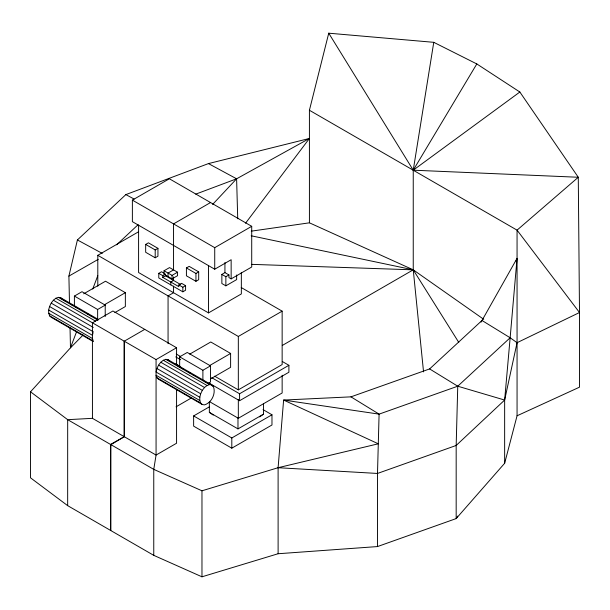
<?xml version="1.0" encoding="UTF-8"?>
<svg xmlns="http://www.w3.org/2000/svg" width="610" height="610" viewBox="0 0 610 610"><rect width="100%" height="100%" fill="white"/><g stroke="black" fill="none" stroke-linecap="round" stroke-linejoin="round"><path stroke-width="0.91" d="M83.097 335.012L70.47 347.83L30.515 391.811L30.5 477.813L67.664 505.644L153.758 555.352L201.971 576.808L278.114 553.735L377.498 546.568L456.173 518.584L504.645 463.287L517.059 415.784L517.059 230.145L578.28 177.258L519.857 92.019L476.807 63.936L433.763 42.319L328.737 33.192L309.415 110.257L309.423 222.818L413.245 269.833L483.745 319.32M67.664 505.644L67.68 419.672L30.515 391.811M74.405 305.45L74.405 296.079L81.992 291.702L105.217 305.114L105.217 316.521M97.638 319.8L97.638 309.491L105.217 305.114M176.572 389.34L176.572 443.234L156.069 455.068L153.758 469.372L153.758 555.352M176.572 364.757L176.572 347.738L112.926 310.993L92.423 322.835L92.438 418.33L156.069 455.068L156.069 359.58L53.383 300.234C49.814 304.344 47.176 310.467 49.555 315.774L51.187 317.291L93.277 341.592M179.66 367.151L179.66 356.842L187.247 352.466L210.473 365.878L210.473 382.035L208.201 383.354M202.894 380.564L202.894 370.255L210.473 365.878M110.7 530.486L110.913 444.659L124.257 436.729L124.249 341.211L144.753 329.369M481.069 322.133L517.059 258.35L510.143 337.765L457.752 386.206L456.173 445.468L456.173 518.584L457.622 516.136M278.114 553.735L278.107 467.71L283.612 400.061L350.948 396.851L429.615 368.928L481.999 320.479L510.143 337.765L517.059 342.698L579.5 312.526L578.28 177.258L413.245 170.19L328.737 33.192M504.645 463.287L504.645 400.053L510.143 337.765M433.763 42.319L413.245 170.19L413.245 269.833L423.546 371.879M110.73 530.502L110.524 444.431L153.758 469.372L201.971 490.798L278.107 467.71L377.498 473.451L456.173 445.468L504.645 400.053L517.059 342.698M69.502 303.467L68.899 276.101L77.409 239.959L125.866 194.598L208.46 163.587L309.415 138.462L245.555 223.207M93.078 332.656L92.423 335.294L48.686 310.04M156.938 368.516L156.069 372.039L199.813 397.293L199.813 400.503L200.675 403.027L202.314 404.544L204.51 404.88C211.685 402.737 216.131 393.389 213.347 386.458L211.708 384.94L167.971 359.687L165.775 359.343C161.314 360.365 158.57 364.536 156.938 368.516L200.675 393.77L199.813 397.293M516.098 261.027L517.059 258.35M76.547 331.794L70.47 347.83L70.036 328.005M92.735 289.026L97.791 275.667M200.675 393.77C202.306 389.79 205.052 385.619 209.512 384.597L211.708 384.94M476.807 63.936L413.245 170.19L519.857 92.019M212.615 204.434L236.604 178.806L309.415 138.462M116.624 244.808L138.089 224.716M53.383 300.234L55.884 298.237L58.385 297.352L60.588 297.688L98.553 319.602M259.677 416.904L263.55 414.129L263.55 403.812M231.152 278.877L231.152 259.73L214.728 269.208L132.378 221.659L132.378 200.118L169.359 178.768L251.716 226.318L251.716 267.005L231.152 278.877L228.933 277.596L228.933 274.935L224.93 272.624L221.857 274.401L221.857 283.52L225.86 285.831L236.649 279.601L236.649 274.988M97.798 286.242L97.798 255.315L138.371 231.891M210.534 202.543L173.553 223.893L173.553 269.894L168.063 273.066L168.063 276.543M145.668 244.419L148.413 242.833L157.944 248.339L157.944 256.192L155.199 257.778L145.668 252.273L145.668 244.419L155.199 249.925L157.944 248.339M83.684 293.822L105.515 281.218L125.355 292.678L125.355 306.54L114.848 312.61M104.333 304.809L125.355 292.678M158.775 273.341L162.778 275.651L162.778 277.397L178.837 286.662L178.837 284.916L181.582 283.337L185.585 285.648L185.585 290.223L182.84 291.809L158.775 277.924L158.775 273.341L161.52 271.755L164.73 273.6M164.059 270.756L169.549 267.584L177.556 272.205L177.556 275.682L172.066 278.854L164.059 274.233L164.059 270.756L172.066 275.377L177.556 272.205M162.778 275.651L165.531 274.065L165.531 275.812L180.774 284.611M162.778 277.397L165.531 275.812M132.378 200.118L214.728 247.668L251.716 226.318M186.416 267.95L189.161 266.364L198.692 271.869L198.692 279.715L195.947 281.301L186.416 275.804L186.416 267.95L195.947 273.455L198.692 271.869M178.837 284.916L182.84 287.234L185.585 285.648M221.857 274.401L225.86 276.711L228.933 274.935M138.592 225.25L138.592 272.533L208.513 312.899L241.346 293.936L241.346 272.373M156.069 359.58L176.572 347.738M189.748 354.128L210.77 341.989L230.61 353.442L230.61 367.312L210.397 378.978M97.798 255.315L238.327 336.453L282.148 311.153L282.148 364.566L238.327 389.866L214.636 376.187M209.588 365.581L230.61 353.442M176.054 406.817L190.877 398.254M282.293 345.458L413.245 269.833L458.789 342.431M263.04 409.623L271.976 414.777L271.976 424.987L231.808 448.175L193.629 426.138L193.629 415.928L209.2 406.939M211.746 377.689L239.585 393.763L288.896 365.298L288.896 372.245L239.585 400.717L209.291 383.225M209.733 401.769L238.327 418.277L282.148 392.977L282.148 375.249M209.352 402.036L209.352 412.36L237.984 428.891L263.55 414.129M193.629 415.928L231.808 437.972L271.976 414.777M68.899 276.101L98.218 259.357M110.524 444.431L124.249 436.729L124.242 341.204M517.059 415.784L579.5 387.167L579.5 312.526L517.059 230.145L309.415 110.257M195.749 194.14L236.604 178.806L237.732 218.769M504.645 400.053L457.752 386.206L379.092 414.137L283.612 400.061L378.291 443.798L278.107 467.71M251.267 231.16L309.423 222.818M92.438 418.33L67.68 419.672L110.913 444.659M251.663 264.359L413.245 269.833L251.183 235.78M208.46 163.587L236.604 178.806M125.866 194.598L134.147 199.073M77.409 239.959L102.236 253.386M241.209 287.516L282.148 311.153M282.293 361.486L288.896 365.298M176.237 354.013L180.316 356.377M74.405 296.079L97.638 309.491M179.66 356.842L202.894 370.255M175.726 356.896L180.636 359.732M175.726 363.842L180.636 366.679M63.867 300.158L65.522 301.111M71.301 304.451L72.948 305.404M75.426 306.83L77.073 307.783M86.978 313.502L88.625 314.455M90.28 315.408L91.927 316.361M177.853 365.969L179.508 366.923M181.155 367.876L182.809 368.829M188.581 372.161L191.06 373.594M192.714 374.548L194.361 375.501M204.266 381.219L205.913 382.173M207.568 383.126L210.046 384.552M211.693 385.505L213.347 386.458M58.385 297.352L98.004 320.219M165.775 359.343L209.512 384.597M55.884 298.237L95.503 321.104M163.274 360.236L207.011 385.489M160.773 362.233L204.51 387.487M51.187 303.117L93.277 327.417M158.57 365.108L202.314 390.362M49.555 306.517L93.292 331.771M48.686 313.258L92.423 338.512L93.002 340.189M199.813 400.503L156.069 375.249L156.938 377.773L158.57 379.29L202.314 404.544M49.555 315.774L93.292 341.028M156.938 377.773L200.675 403.027M429.615 368.928L457.752 386.206M350.948 396.851L379.092 414.137L377.498 473.451L377.498 546.568M209.352 412.36L213.225 415.067M167.971 359.687L169.061 360.701M60.588 297.688L62.22 299.205M239.585 393.763L239.585 400.717M238.327 336.453L238.327 389.866M238.327 399.619L238.327 418.277M237.984 417.629L237.984 428.891M231.808 437.972L231.808 448.175M225.86 276.711L225.86 285.831M224.93 262.552L224.93 272.624M214.728 247.668L214.728 269.208M208.513 265.617L208.513 312.899M201.971 490.798L201.971 576.808M195.947 273.455L195.947 281.301M182.84 287.234L182.84 291.809M173.553 276.909L173.553 280.44L170.808 282.026L170.808 284.862M173.553 286.113L173.553 292.716L168.063 295.888L168.063 343.674M172.066 275.377L172.066 278.854M155.199 249.925L155.199 257.778"/></g></svg>
